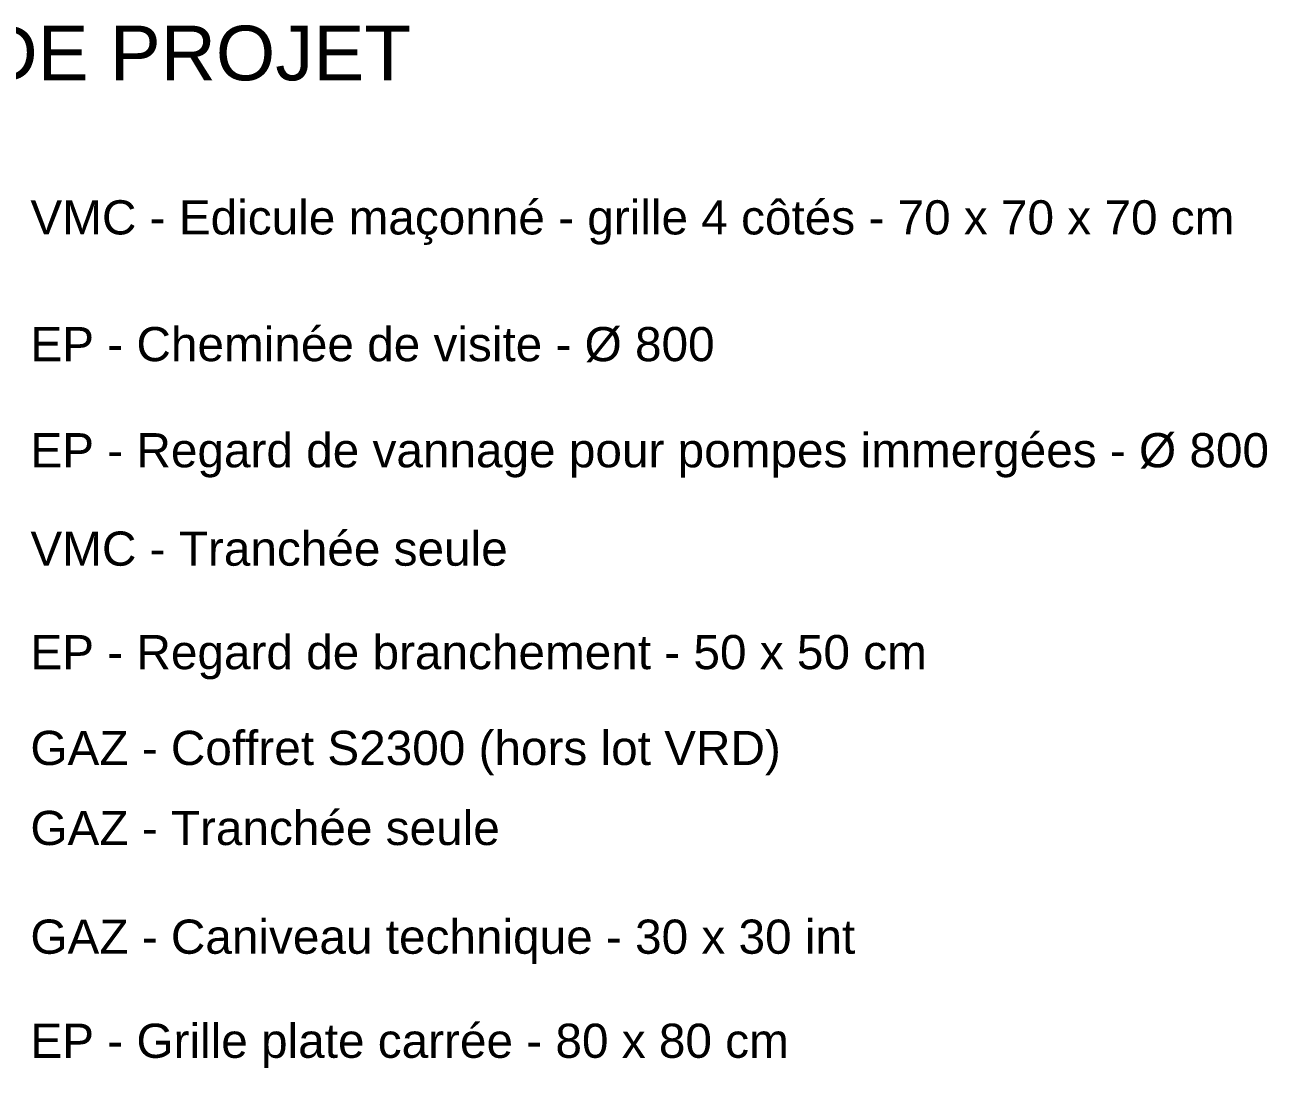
# Model space of a CAD drawing. Header units: metres. Extents: x 1838950 to 1842843, y 5171318 to 5174224.
# Drawn here: x 1840932.86 to 1840960.04, y 5171662.36 to 5171685.18 of the extents above; entities that cross this region are included whole.
import ezdxf

# ---------------------------------------------------------------- set-up
doc = ezdxf.new("R2010")
doc.units = ezdxf.units.M
doc.header["$LTSCALE"] = 0.0254
doc.layers.add('SA - légende RH', color=7, linetype='Continuous', lineweight=18)
doc.layers.add('SA - légende RS', color=7, linetype='Continuous', lineweight=18)
doc.styles.add('Arial', font='arial.ttf')

msp = doc.modelspace()

# ---------------------------------------------------------------- texts
at = {"layer": 'SA - légende RH', "char_height": 0.747273, "attachment_point": 1, "line_spacing_factor": 0.970622, "style": 'Arial'}
for s, insert in [('EP - Cheminée de visite - Ø 800', (1840932.9816, 5171678.5705)), ('EP - Regard de vannage pour pompes immergées - Ø 800', (1840932.9816, 5171676.2496)), ('EP - Regard de branchement - 50 x 50 cm', (1840932.9816, 5171671.834)), ('EP - Grille plate carrée - 80 x 80 cm', (1840932.9816, 5171663.333))]:
    msp.add_mtext(s, dxfattribs=dict(at, insert=insert))
at = {"layer": 'SA - légende RS', "attachment_point": 1, "style": 'Arial'}
for s, insert, char_height, line_spacing_factor in [('LEGENDE PROJET', (1840926.2729, 5171685.1623), 1.195636, 0.97048), ('VMC - Edicule maçonné - grille 4 côtés - 70 x 70 x 70 cm', (1840932.9816, 5171681.3431), 0.747273, 0.970622), ('VMC - Tranchée seule', (1840932.9816, 5171674.0975), 0.747273, 0.970622), ('GAZ - Coffret S2300 (hors lot VRD)', (1840932.9816, 5171669.7381), 0.747273, 0.970622), ('GAZ - Tranchée seule', (1840932.9816, 5171667.9878), 0.747273, 0.970622), ('GAZ - Caniveau technique - 30 x 30 int', (1840932.9816, 5171665.6096), 0.747273, 0.970622)]:
    msp.add_mtext(s, dxfattribs=dict(at, insert=insert, char_height=char_height, line_spacing_factor=line_spacing_factor))

doc.saveas('drawing.dxf')
